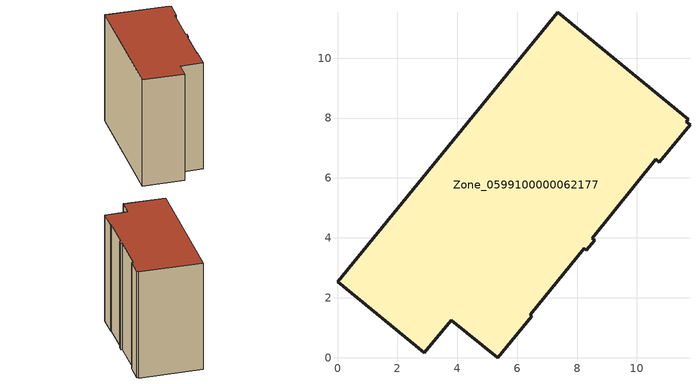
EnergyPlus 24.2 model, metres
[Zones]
Zone_0599100000062177
 floor ground (C_G): 6.44,1.43 6.49,1.38 5.35,0 3.8,1.25 2.89,0.16 0,2.54 7.36,11.53 11.72,7.96 11.65,7.88 11.77,7.78 10.74,6.53 10.63,6.62 8.5,3.99 8.59,3.92 8.31,3.58 8.24,3.66 z0
 wall outside (C_F): 7.36,11.53 0,2.54 2.89,0.16 3.8,1.25 5.35,0 6.49,1.38 6.44,1.43 8.24,3.66 8.31,3.58 8.59,3.92 8.5,3.99 10.63,6.62 10.74,6.53 11.77,7.78 11.65,7.88 11.72,7.96 7.36,11.53 z0:10.28
 roof outside (C_R): 8.24,3.66 8.31,3.58 8.59,3.92 8.5,3.99 10.63,6.62 10.74,6.53 11.77,7.78 11.65,7.88 11.72,7.96 7.36,11.53 0,2.54 2.89,0.16 3.8,1.25 5.35,0 6.49,1.38 6.44,1.43 z10.28
[BUILDING]
Pand.0599100000062177: North Axis=0; Terrain=City; Loads Convergence Tolerance Value=0.04; Temperature Convergence Tolerance Value=0.4; Solar Distribution=FullExterior; Maximum Number of Warmup Days=25; Minimum Number of Warmup Days=1
[Site:Location]
Rotterdam.The.Hague.AP_ZH_NLD Design_Conditions: Latitude=51.96; Longitude=4.45; Time Zone=1; Elevation=-4.5
[SITE:GROUNDTEMPERATURE:BUILDINGSURFACE]
18, 18, 18, 18, 18, 18, 18, 18, 18, 18, 18, 18
[MATERIAL] Thermal Absorptance=0.9; Solar Absorptance=0.7; Visible Absorptance=0.7
Name | Roughness | Thickness | Conductivity | Density | Specific Heat
G.TC.1946 | MediumSmooth | 0.15 | 1 | 540 | 1210
F.TC.1946 | Rough | 0.3 | 0.857143 | 1920 | 840
R.TC.1946 | MediumRough | 0.2 | 0.909091 | 1500 | 1000
[CONSTRUCTION]
C_G: G.TC.1946
C_F: F.TC.1946
C_R: R.TC.1946
[ZONE]
Zone_0599100000062177: Type=1; Multiplier=1; Ceiling Height=Autocalculate; Volume=Autocalculate; Floor Area=autocalculate; Part of Total Floor Area=Yes
[ZONEINFILTRATION:DESIGNFLOWRATE]
Infil_Zone_0599100000062177: Zone or ZoneList or Space or SpaceList=Zone_0599100000062177; Schedule=AlwaysOn; Design Flow Rate Calculation Method=Flow/Area; Flow Rate per Floor Area=0.003; Constant Term Coefficient=1; Temperature Term Coefficient=0; Velocity Term Coefficient=0; Velocity Squared Term Coefficient=0
[HVACTEMPLATE:ZONE:IDEALLOADSAIRSYSTEM]
Zone_0599100000062177: Maximum Heating Supply Air Temperature=50; Minimum Cooling Supply Air Temperature=13; Maximum Heating Supply Air Humidity Ratio=0.0156; Minimum Cooling Supply Air Humidity Ratio=0.0077; Heating Limit=NoLimit; Cooling Limit=NoLimit; Dehumidification Control Type=ConstantSensibleHeatRatio; Cooling Sensible Heat Ratio=0.7; Dehumidification Setpoint=60; Humidification Control Type=None; Humidification Setpoint=30; Outdoor Air Method=None; Outdoor Air Flow Rate per Person=0.00944; Outdoor Air Flow Rate per Zone Floor Area=0; Outdoor Air Flow Rate per Zone=0; Demand Controlled Ventilation Type=None; Outdoor Air Economizer Type=NoEconomizer; Heat Recovery Type=None; Sensible Heat Recovery Effectiveness=0.7; Latent Heat Recovery Effectiveness=0.65
[ZONECONTROL:THERMOSTAT]
ThermostatControl_Zone_0599100000062177: Zone or ZoneList=Zone_0599100000062177; Control Type Schedule=DualSetpointControlType; Control 1=Thermostat_Zone_0599100000062177; Temperature Difference Between Cutout And Setpoint=0
[THERMOSTATSETPOINT:DUALSETPOINT]
Thermostat_Zone_0599100000062177: Heating Setpoint Temperature Schedule=HeatingSetpoint_Zone_0599100000062177; Cooling Setpoint Temperature Schedule=CoolingSetpoint_Zone_0599100000062177
[SCHEDULE:COMPACT]
HeatingSetpoint_Zone_0599100000062177: Through: 12/31, For: AllDays, Until: 24:00, 21
CoolingSetpoint_Zone_0599100000062177: Through: 12/31, For: AllDays, Until: 24:00, 24
DualSetpointControlType: Through: 12/31, For: AllDays, Until: 24:00, 4
AlwaysOn: Through: 12/31, For: AllDays, Until: 24:00, 1
